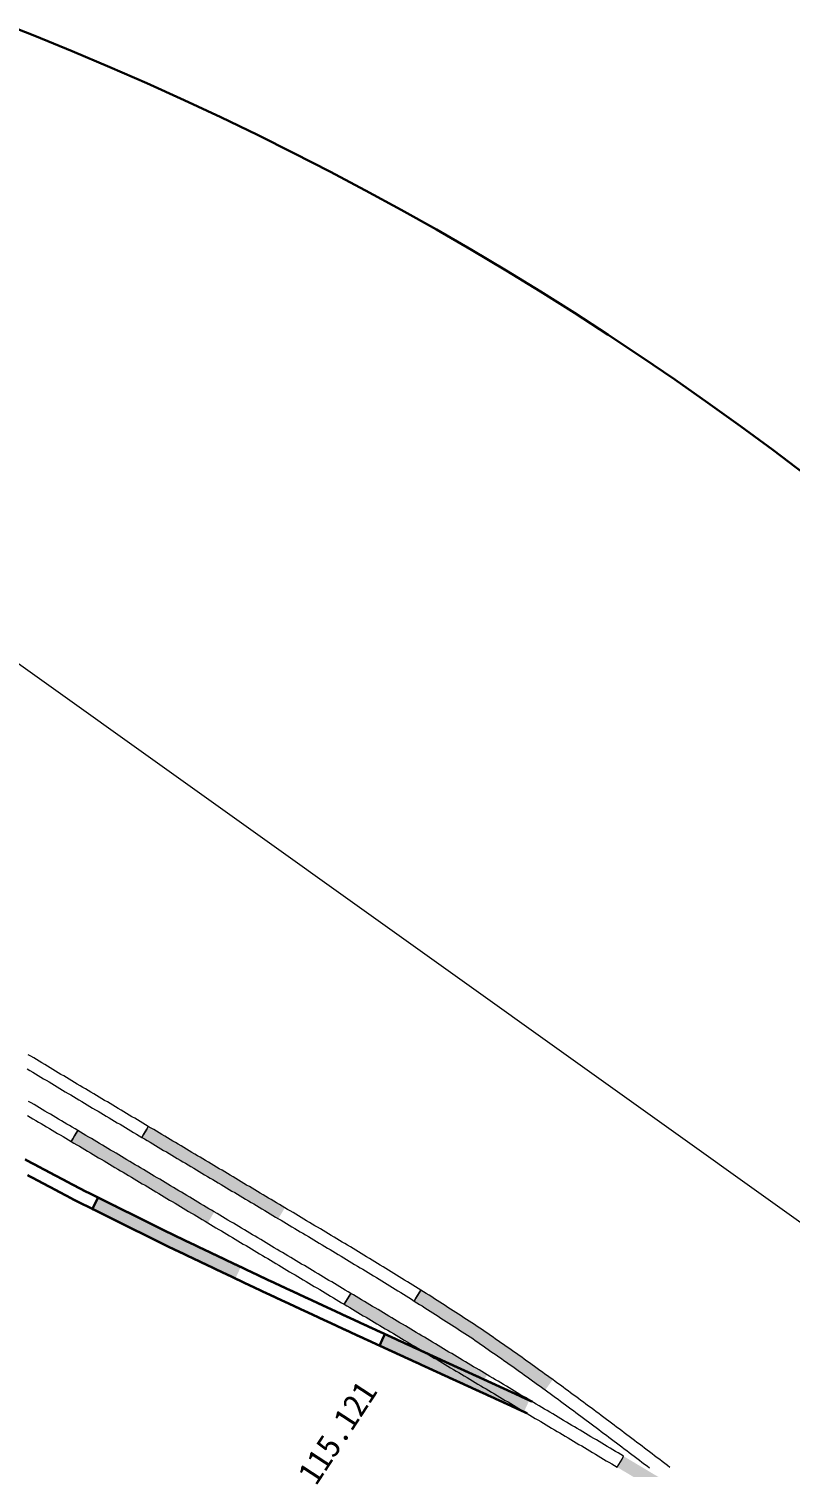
# Model space of a CAD drawing. Header units: inches. Extents: x 36473197 to 36486087, y 3899343 to 3911260.
# Drawn here: x 36483621.5 to 36483717.3, y 3904502.2 to 3904683.3 of the extents above; entities that cross this region are included whole.
import ezdxf

# ---------------------------------------------------------------- set-up
doc = ezdxf.new("R2010")
doc.units = ezdxf.units.IN
doc.header["$MEASUREMENT"] = 0
doc.layers.get('0').update_dxf_attribs({"lineweight": 0})
doc.layers.get('Defpoints').update_dxf_attribs({"lineweight": 0})
doc.layers.add('保护煤柱', color=7, linetype='Continuous', lineweight=0, true_color=0xff0042)
for name, color, linetype, lineweight in [('四盘区辅运巷', 7, 'Continuous', 0), ('导线点', 7, 'Continuous', 0), ('西平正线', 7, 'Continuous', 0), ('钻孔', 7, 'Continuous', 0)]:
    doc.layers.add(name, color=color, linetype=linetype, lineweight=lineweight)
doc.styles.add('仿宋', font='simfang.ttf')
doc.styles.add('黑体', font='simhei.ttf')
doc.linetypes.add('保护煤柱', pattern='A,0.0195,-0.001,[6,西北矿业高家堡煤矿2022年采掘接续图(2022.8.14).shx,S=1.01575e-06,R=0,X=0,Y=0],0.0195', length=0.04)
doc.linetypes.add('铁路', pattern='A,-0.01,[9,西北矿业高家堡煤矿2022年采掘接续图(2022.8.14).shx,S=1.5748e-06,R=0,X=0,Y=0.0004],-0.01,[10,西北矿业高家堡煤矿2022年采掘接续图(2022.8.14).shx,S=1.5748e-06,R=0,X=0,Y=0.0004]', length=0.02)
doc.dimstyles.get("Standard").update_dxf_attribs({"dimtxt": 30, "dimasz": 20, "dimexe": 0.18, "dimexo": 0.0625, "dimgap": 0.09, "dimtad": 1, "dimdec": 0, "dimzin": 0, "dimdsep": 46, "dimtxsty": '仿宋', "dimcen": 0.09, "dimclrd": 150, "dimclre": 150, "dimadec": 0, "dimazin": 0, "dimtfac": 1, "dimtdec": 0, "dimtofl": 0, "dimtmove": 0, "dimatfit": 3, "dimfxl": 1, "dimtolj": 1, "dimtzin": 0, "dimlwd": 0, "dimarcsym": 0})

# ---------------------------------------------------------------- blocks, each defined once
blk = doc.blocks.new('lr_block_12_1')
for points in [[(947.74, 17.68), (947.37, 17.85), (947.01, 18.02), (946.65, 18.19), (946.29, 18.36), (945.93, 18.54), (945.57, 18.71), (945.21, 18.88), (944.85, 19.05), (944.49, 19.22), (944.12, 19.4), (943.76, 19.57), (943.4, 19.74), (943.04, 19.91), (942.68, 20.08), (942.32, 20.25), (941.96, 20.43), (941.6, 20.6), (941.23, 20.77), (940.87, 20.94), (940.51, 21.11), (940.15, 21.29), (939.79, 21.46), (939.43, 21.63), (939.08, 21.8), (938.72, 21.98), (938.36, 22.15), (938.01, 22.33), (937.65, 22.51), (937.29, 22.69), (936.93, 22.87), (936.57, 23.04), (936.21, 23.22), (935.86, 23.4), (935.5, 23.58), (935.14, 23.75), (934.78, 23.93), (934.42, 24.11), (934.07, 24.29), (933.71, 24.47), (933.35, 24.64), (932.99, 24.82), (932.63, 25), (932.27, 25.18), (931.92, 25.36), (931.56, 25.53), (931.2, 25.71), (930.84, 25.89), (930.48, 26.07), (930.12, 26.25), (929.77, 26.42), (929.59, 26.07), (929.41, 25.71), (929.23, 25.35), (929.05, 24.99), (929.41, 24.81), (929.77, 24.63), (930.13, 24.46), (930.49, 24.28), (930.85, 24.1), (931.2, 23.92), (931.56, 23.75), (931.92, 23.57), (932.28, 23.39), (932.64, 23.21), (933, 23.03), (933.35, 22.86), (933.71, 22.68), (934.07, 22.5), (934.43, 22.32), (934.79, 22.14), (935.14, 21.97), (935.5, 21.79), (935.86, 21.61), (936.22, 21.43), (936.58, 21.25), (936.94, 21.08), (937.29, 20.9), (937.65, 20.72), (938.01, 20.54), (938.37, 20.37), (938.74, 20.18), (939.1, 20.01), (939.46, 19.84), (939.82, 19.67), (940.19, 19.5), (940.55, 19.33), (940.91, 19.15), (941.27, 18.98), (941.63, 18.81), (941.99, 18.64), (942.35, 18.47), (942.71, 18.29), (943.08, 18.12), (943.44, 17.95), (943.8, 17.78), (944.16, 17.61), (944.52, 17.43), (944.88, 17.26), (945.24, 17.09), (945.6, 16.92), (945.97, 16.75), (946.33, 16.58), (946.69, 16.4), (947.05, 16.23), (947.22, 16.59), (947.39, 16.95), (947.56, 17.32)], [(984.04, 0.9), (983.67, 1.07), (983.31, 1.23), (982.95, 1.4), (982.59, 1.57), (982.22, 1.74), (981.86, 1.91), (981.49, 2.07), (981.13, 2.24), (980.77, 2.41), (980.4, 2.57), (980.04, 2.74), (979.68, 2.91), (979.31, 3.07), (978.95, 3.24), (978.58, 3.41), (978.22, 3.57), (977.86, 3.74), (977.49, 3.91), (977.13, 4.07), (976.76, 4.24), (976.4, 4.4), (976.04, 4.57), (975.67, 4.74), (975.31, 4.9), (974.94, 5.07), (974.58, 5.23), (974.22, 5.4), (973.85, 5.57), (973.49, 5.73), (973.13, 5.9), (972.76, 6.07), (972.4, 6.24), (972.04, 6.4), (971.67, 6.57), (971.31, 6.74), (970.95, 6.9), (970.58, 7.07), (970.22, 7.24), (969.86, 7.4), (969.49, 7.57), (969.13, 7.74), (968.77, 7.9), (968.4, 8.07), (968.04, 8.24), (967.67, 8.4), (967.31, 8.57), (966.95, 8.74), (966.58, 8.91), (966.22, 9.07), (965.86, 9.24), (965.69, 8.88), (965.52, 8.51), (965.36, 8.15), (965.19, 7.78), (965.55, 7.62), (965.92, 7.45), (966.28, 7.28), (966.64, 7.12), (967.01, 6.95), (967.37, 6.78), (967.73, 6.62), (968.1, 6.45), (968.46, 6.28), (968.82, 6.12), (969.19, 5.95), (969.55, 5.78), (969.92, 5.62), (970.28, 5.45), (970.64, 5.28), (971.01, 5.11), (971.37, 4.95), (971.73, 4.78), (972.1, 4.61), (972.46, 4.45), (972.82, 4.28), (973.19, 4.11), (973.55, 3.95), (973.91, 3.78), (974.28, 3.61), (974.64, 3.45), (975.01, 3.28), (975.37, 3.12), (975.74, 2.95), (976.1, 2.78), (976.46, 2.62), (976.83, 2.45), (977.19, 2.28), (977.55, 2.12), (977.92, 1.95), (978.28, 1.79), (978.65, 1.62), (979.01, 1.45), (979.37, 1.29), (979.74, 1.12), (980.1, 0.95), (980.46, 0.79), (980.83, 0.62), (981.19, 0.45), (981.55, 0.29), (981.91, 0.12), (982.28, -0.05), (982.64, -0.22), (983, -0.39), (983.37, -0.55), (983.53, -0.19), (983.7, 0.17), (983.87, 0.54)]]:
    blk.add_hatch(color=7).paths.add_polyline_path(points, flags=17)
at = {"color": 7, "const_width": 0.3}
for points in [[(929.77, 26.42), (929.41, 26.6), (929.05, 26.78), (928.69, 26.96), (928.33, 27.13), (927.97, 27.31), (927.63, 27.49), (927.28, 27.67), (926.93, 27.86), (926.57, 28.04), (926.22, 28.23), (925.87, 28.42), (925.51, 28.61), (925.16, 28.79), (924.81, 28.98), (924.45, 29.17), (924.1, 29.35), (923.75, 29.54), (923.39, 29.73), (923.04, 29.92), (922.69, 30.1), (922.33, 30.29), (921.98, 30.48), (921.63, 30.67), (921.27, 30.85), (920.92, 31.04), (920.57, 31.23)], [(920.88, 29.25), (921.23, 29.06), (921.58, 28.88), (921.94, 28.69), (922.29, 28.5), (922.64, 28.32), (923, 28.13), (923.35, 27.94), (923.71, 27.75), (924.06, 27.57), (924.41, 27.38), (924.77, 27.19), (925.12, 27), (925.47, 26.82), (925.83, 26.63), (926.18, 26.44), (926.53, 26.25), (926.89, 26.06), (927.26, 25.88), (927.62, 25.7), (927.98, 25.52), (928.34, 25.35), (928.7, 25.17), (929.05, 24.99), (929.23, 25.35), (929.41, 25.71), (929.59, 26.07), (929.77, 26.42)], [(965.86, 9.24), (965.49, 9.41), (965.13, 9.57), (964.77, 9.74), (964.4, 9.91), (964.04, 10.07), (963.68, 10.24), (963.31, 10.41), (962.95, 10.57), (962.59, 10.74), (962.23, 10.91), (961.86, 11.08), (961.5, 11.25), (961.14, 11.41), (960.77, 11.58), (960.41, 11.75), (960.05, 11.92), (959.69, 12.09), (959.32, 12.26), (958.96, 12.43), (958.6, 12.59), (958.24, 12.76), (957.87, 12.93), (957.51, 13.1), (957.15, 13.27), (956.78, 13.44), (956.42, 13.61), (956.06, 13.77), (955.7, 13.94), (955.33, 14.11), (954.97, 14.28), (954.61, 14.45), (954.25, 14.62), (953.88, 14.78), (953.52, 14.95), (953.16, 15.12), (952.79, 15.29), (952.43, 15.46), (952.07, 15.63), (951.71, 15.8), (951.34, 15.96), (950.99, 16.13), (950.63, 16.3), (950.26, 16.47), (949.9, 16.65), (949.54, 16.82), (949.18, 16.99), (948.82, 17.16), (948.46, 17.33), (948.1, 17.5), (947.74, 17.68), (947.37, 17.85), (947.01, 18.02), (946.65, 18.19), (946.29, 18.36), (945.93, 18.54), (945.57, 18.71), (945.21, 18.88), (944.85, 19.05), (944.49, 19.22), (944.12, 19.4), (943.76, 19.57), (943.4, 19.74), (943.04, 19.91), (942.68, 20.08), (942.32, 20.25), (941.96, 20.43), (941.6, 20.6), (941.23, 20.77), (940.87, 20.94), (940.51, 21.11), (940.15, 21.29), (939.79, 21.46), (939.43, 21.63), (939.08, 21.8), (938.72, 21.98), (938.36, 22.15), (938.01, 22.33), (937.65, 22.51), (937.29, 22.69), (936.93, 22.87), (936.57, 23.04), (936.21, 23.22), (935.86, 23.4), (935.5, 23.58), (935.14, 23.75), (934.78, 23.93), (934.42, 24.11), (934.07, 24.29), (933.71, 24.47), (933.35, 24.64), (932.99, 24.82), (932.63, 25), (932.27, 25.18), (931.92, 25.36), (931.56, 25.53), (931.2, 25.71), (930.84, 25.89), (930.48, 26.07), (930.12, 26.25), (929.77, 26.42), (929.59, 26.07), (929.41, 25.71), (929.23, 25.35), (929.05, 24.99), (929.41, 24.81), (929.77, 24.63), (930.13, 24.46), (930.49, 24.28), (930.85, 24.1), (931.2, 23.92), (931.56, 23.75), (931.92, 23.57), (932.28, 23.39), (932.64, 23.21), (933, 23.03), (933.35, 22.86), (933.71, 22.68), (934.07, 22.5), (934.43, 22.32), (934.79, 22.14), (935.14, 21.97), (935.5, 21.79), (935.86, 21.61), (936.22, 21.43), (936.58, 21.25), (936.94, 21.08), (937.29, 20.9), (937.65, 20.72), (938.01, 20.54), (938.37, 20.37), (938.74, 20.18), (939.1, 20.01), (939.46, 19.84), (939.82, 19.67), (940.19, 19.5), (940.55, 19.33), (940.91, 19.15), (941.27, 18.98), (941.63, 18.81), (941.99, 18.64), (942.35, 18.47), (942.71, 18.29), (943.08, 18.12), (943.44, 17.95), (943.8, 17.78), (944.16, 17.61), (944.52, 17.43), (944.88, 17.26), (945.24, 17.09), (945.6, 16.92), (945.97, 16.75), (946.33, 16.58), (946.69, 16.4), (947.05, 16.23), (947.41, 16.06), (947.77, 15.89), (948.13, 15.72), (948.49, 15.54), (948.85, 15.37), (949.22, 15.2), (949.58, 15.03), (949.94, 14.86), (950.3, 14.69), (950.67, 14.51), (951.03, 14.35), (951.39, 14.18), (951.76, 14.01), (952.12, 13.84), (952.48, 13.67), (952.85, 13.5), (953.21, 13.33), (953.57, 13.17), (953.93, 13), (954.3, 12.83), (954.66, 12.66), (955.02, 12.49), (955.38, 12.32), (955.75, 12.15), (956.11, 11.99), (956.47, 11.82), (956.84, 11.65), (957.2, 11.48), (957.56, 11.31), (957.92, 11.14), (958.29, 10.97), (958.65, 10.81), (959.01, 10.64), (959.38, 10.47), (959.74, 10.3), (960.1, 10.13), (960.46, 9.96), (960.83, 9.79), (961.19, 9.63), (961.55, 9.46), (961.91, 9.29), (962.28, 9.12), (962.64, 8.95), (963.01, 8.79), (963.37, 8.62), (963.74, 8.45), (964.1, 8.29), (964.46, 8.12), (964.83, 7.95), (965.19, 7.78), (965.36, 8.15), (965.52, 8.51), (965.69, 8.88), (965.86, 9.24)], [(984.41, 0.73), (984.4, 0.73), (984.04, 0.9), (983.67, 1.07), (983.31, 1.23), (982.95, 1.4), (982.59, 1.57), (982.22, 1.74), (981.86, 1.91), (981.49, 2.07), (981.13, 2.24), (980.77, 2.41), (980.4, 2.57), (980.04, 2.74), (979.68, 2.91), (979.31, 3.07), (978.95, 3.24), (978.58, 3.41), (978.22, 3.57), (977.86, 3.74), (977.49, 3.91), (977.13, 4.07), (976.76, 4.24), (976.4, 4.4), (976.04, 4.57), (975.67, 4.74), (975.31, 4.9), (974.94, 5.07), (974.58, 5.23), (974.22, 5.4), (973.85, 5.57), (973.49, 5.73), (973.13, 5.9), (972.76, 6.07), (972.4, 6.24), (972.04, 6.4), (971.67, 6.57), (971.31, 6.74), (970.95, 6.9), (970.58, 7.07), (970.22, 7.24), (969.86, 7.4), (969.49, 7.57), (969.13, 7.74), (968.77, 7.9), (968.4, 8.07), (968.04, 8.24), (967.67, 8.4), (967.31, 8.57), (966.95, 8.74), (966.58, 8.91), (966.22, 9.07), (965.86, 9.24), (965.69, 8.88), (965.52, 8.51), (965.36, 8.15), (965.19, 7.78), (965.55, 7.62), (965.92, 7.45), (966.28, 7.28), (966.64, 7.12), (967.01, 6.95), (967.37, 6.78), (967.73, 6.62), (968.1, 6.45), (968.46, 6.28), (968.82, 6.12), (969.19, 5.95), (969.55, 5.78), (969.92, 5.62), (970.28, 5.45), (970.64, 5.28), (971.01, 5.11), (971.37, 4.95), (971.73, 4.78), (972.1, 4.61), (972.46, 4.45), (972.82, 4.28), (973.19, 4.11), (973.55, 3.95), (973.91, 3.78), (974.28, 3.61), (974.64, 3.45), (975.01, 3.28), (975.37, 3.12), (975.74, 2.95), (976.1, 2.78), (976.46, 2.62), (976.83, 2.45), (977.19, 2.28), (977.55, 2.12), (977.92, 1.95), (978.28, 1.79), (978.65, 1.62), (979.01, 1.45), (979.37, 1.29), (979.74, 1.12), (980.1, 0.95), (980.46, 0.79), (980.83, 0.62), (981.19, 0.45), (981.55, 0.29), (981.91, 0.12), (982.28, -0.05), (982.64, -0.22), (983, -0.39), (983.37, -0.55), (983.73, -0.72), (983.74, -0.73)]]:
    blk.add_lwpolyline(points, dxfattribs=at)
blk = doc.blocks.new('*D205')
at = {"layer": 'Defpoints', "color": 0, "transparency": 16777216}
for p in [(36485936.09, 3904772.87), (36482207.75, 3899448.44), (36482358.83, 3899342.66)]:
    blk.add_point(p, dxfattribs=at)
at = {"layer": '四盘区辅运巷', "color": 150, "lineweight": -2, "transparency": 16777216}
for p, q in [((36485936.14, 3904772.84), (36486087.31, 3904666.98)), ((36482207.81, 3899448.41), (36482358.98, 3899342.55))]:
    blk.add_line(p, q, dxfattribs=at)
at = {"layer": '四盘区辅运巷', "color": 150, "lineweight": 0, "transparency": 16777216}
blk.add_line((36486075.69, 3904650.7), (36482370.3, 3899359.04), dxfattribs=at)
at = {"layer": '四盘区辅运巷', "color": 150, "transparency": 16777216}
for points in [[(36486072.96, 3904652.61), (36486078.42, 3904648.79), (36486087.16, 3904667.08)], [(36482367.57, 3899360.95), (36482373.03, 3899357.13), (36482358.83, 3899342.66)]]:
    blk.add_solid(points, dxfattribs=at)
at = {"layer": '四盘区辅运巷', "color": 0, "transparency": 16777216, "insert": (36484210.49, 3902013.62), "char_height": 30, "attachment_point": 5, "rotation": 54.9991, "style": '仿宋'}
blk.add_mtext('\\A1;650', dxfattribs=at)

msp = doc.modelspace()

# ---------------------------------------------------------------- hatches: boundary and pattern name
at = {"layer": '西平正线'}
for points in [[(36483644.83, 3904534.33), (36483644.48, 3904534.54), (36483644.14, 3904534.74), (36483643.8, 3904534.95), (36483643.45, 3904535.16), (36483643.11, 3904535.36), (36483642.77, 3904535.57), (36483642.42, 3904535.77), (36483642.08, 3904535.98), (36483641.74, 3904536.18), (36483641.39, 3904536.39), (36483641.05, 3904536.59), (36483640.71, 3904536.8), (36483640.36, 3904537), (36483640.02, 3904537.21), (36483639.68, 3904537.41), (36483639.33, 3904537.62), (36483638.99, 3904537.82), (36483638.65, 3904538.03), (36483638.3, 3904538.23), (36483637.96, 3904538.44), (36483637.62, 3904538.64), (36483637.27, 3904538.85), (36483636.93, 3904539.05), (36483636.58, 3904539.26), (36483636.24, 3904539.46), (36483635.9, 3904539.67), (36483635.55, 3904539.87), (36483635.21, 3904540.08), (36483634.87, 3904540.28), (36483634.52, 3904540.49), (36483634.18, 3904540.69), (36483633.84, 3904540.9), (36483633.49, 3904541.1), (36483633.15, 3904541.3), (36483632.81, 3904541.51), (36483632.46, 3904541.71), (36483632.12, 3904541.92), (36483631.78, 3904542.12), (36483631.43, 3904542.33), (36483631.09, 3904542.54), (36483630.74, 3904542.74), (36483630.4, 3904542.94), (36483630.05, 3904543.15), (36483629.71, 3904543.35), (36483629.37, 3904543.56), (36483629.02, 3904543.76), (36483628.68, 3904543.96), (36483628.34, 3904544.17), (36483627.99, 3904544.37), (36483627.65, 3904544.58), (36483627.44, 3904544.23), (36483627.24, 3904543.89), (36483627.03, 3904543.55), (36483626.83, 3904543.2), (36483627.17, 3904543), (36483627.52, 3904542.79), (36483627.86, 3904542.59), (36483628.21, 3904542.38), (36483628.55, 3904542.18), (36483628.89, 3904541.98), (36483629.24, 3904541.77), (36483629.58, 3904541.57), (36483629.93, 3904541.36), (36483630.27, 3904541.16), (36483630.61, 3904540.96), (36483630.96, 3904540.75), (36483631.3, 3904540.55), (36483631.64, 3904540.34), (36483631.99, 3904540.14), (36483632.33, 3904539.93), (36483632.67, 3904539.73), (36483633.02, 3904539.52), (36483633.36, 3904539.32), (36483633.7, 3904539.11), (36483634.05, 3904538.91), (36483634.39, 3904538.7), (36483634.73, 3904538.5), (36483635.08, 3904538.29), (36483635.42, 3904538.09), (36483635.77, 3904537.88), (36483636.11, 3904537.68), (36483636.45, 3904537.47), (36483636.8, 3904537.27), (36483637.14, 3904537.06), (36483637.48, 3904536.86), (36483637.83, 3904536.65), (36483638.17, 3904536.45), (36483638.51, 3904536.24), (36483638.86, 3904536.04), (36483639.2, 3904535.83), (36483639.54, 3904535.63), (36483639.89, 3904535.42), (36483640.23, 3904535.22), (36483640.57, 3904535.01), (36483640.92, 3904534.81), (36483641.26, 3904534.6), (36483641.6, 3904534.4), (36483641.95, 3904534.19), (36483642.29, 3904533.99), (36483642.63, 3904533.78), (36483642.98, 3904533.58), (36483643.32, 3904533.37), (36483643.66, 3904533.17), (36483644.01, 3904532.96), (36483644.21, 3904533.3), (36483644.42, 3904533.65), (36483644.62, 3904533.99)], [(36483653.7, 3904534.86), (36483653.36, 3904535.06), (36483653.02, 3904535.27), (36483652.67, 3904535.47), (36483652.33, 3904535.67), (36483651.99, 3904535.88), (36483651.64, 3904536.08), (36483651.3, 3904536.29), (36483650.96, 3904536.49), (36483650.61, 3904536.7), (36483650.27, 3904536.9), (36483649.93, 3904537.11), (36483649.58, 3904537.31), (36483649.24, 3904537.52), (36483648.89, 3904537.72), (36483648.55, 3904537.93), (36483648.21, 3904538.13), (36483647.86, 3904538.34), (36483647.52, 3904538.54), (36483647.18, 3904538.75), (36483646.83, 3904538.95), (36483646.49, 3904539.16), (36483646.15, 3904539.36), (36483645.8, 3904539.57), (36483645.46, 3904539.77), (36483645.12, 3904539.98), (36483644.77, 3904540.18), (36483644.43, 3904540.39), (36483644.08, 3904540.59), (36483643.74, 3904540.8), (36483643.4, 3904541), (36483643.05, 3904541.21), (36483642.71, 3904541.41), (36483642.37, 3904541.62), (36483642.02, 3904541.82), (36483641.68, 3904542.02), (36483641.34, 3904542.23), (36483640.99, 3904542.43), (36483640.65, 3904542.64), (36483640.3, 3904542.84), (36483639.96, 3904543.05), (36483639.62, 3904543.25), (36483639.27, 3904543.46), (36483638.93, 3904543.66), (36483638.59, 3904543.87), (36483638.24, 3904544.07), (36483637.9, 3904544.28), (36483637.55, 3904544.48), (36483637.21, 3904544.69), (36483636.87, 3904544.89), (36483636.52, 3904545.09), (36483636.32, 3904544.75), (36483636.11, 3904544.41), (36483635.91, 3904544.06), (36483635.71, 3904543.72), (36483636.05, 3904543.52), (36483636.39, 3904543.31), (36483636.74, 3904543.11), (36483637.08, 3904542.9), (36483637.42, 3904542.7), (36483637.77, 3904542.49), (36483638.11, 3904542.29), (36483638.45, 3904542.08), (36483638.8, 3904541.88), (36483639.14, 3904541.67), (36483639.49, 3904541.47), (36483639.83, 3904541.26), (36483640.17, 3904541.06), (36483640.52, 3904540.85), (36483640.86, 3904540.65), (36483641.2, 3904540.45), (36483641.55, 3904540.24), (36483641.89, 3904540.04), (36483642.24, 3904539.83), (36483642.58, 3904539.63), (36483642.92, 3904539.42), (36483643.27, 3904539.22), (36483643.61, 3904539.01), (36483643.95, 3904538.81), (36483644.3, 3904538.6), (36483644.64, 3904538.4), (36483644.98, 3904538.19), (36483645.33, 3904537.99), (36483645.67, 3904537.78), (36483646.01, 3904537.58), (36483646.36, 3904537.37), (36483646.7, 3904537.17), (36483647.04, 3904536.96), (36483647.39, 3904536.76), (36483647.73, 3904536.55), (36483648.08, 3904536.35), (36483648.42, 3904536.14), (36483648.76, 3904535.94), (36483649.11, 3904535.73), (36483649.45, 3904535.53), (36483649.79, 3904535.33), (36483650.14, 3904535.12), (36483650.48, 3904534.92), (36483650.82, 3904534.71), (36483651.17, 3904534.51), (36483651.51, 3904534.3), (36483651.85, 3904534.1), (36483652.2, 3904533.89), (36483652.54, 3904533.69), (36483652.89, 3904533.48), (36483653.09, 3904533.83), (36483653.3, 3904534.17), (36483653.5, 3904534.51)], [(36483679.17, 3904513.83), (36483678.83, 3904514.03), (36483678.49, 3904514.24), (36483678.14, 3904514.44), (36483677.8, 3904514.65), (36483677.46, 3904514.85), (36483677.11, 3904515.06), (36483676.77, 3904515.26), (36483676.42, 3904515.47), (36483676.08, 3904515.68), (36483675.74, 3904515.88), (36483675.39, 3904516.09), (36483675.05, 3904516.29), (36483674.71, 3904516.5), (36483674.36, 3904516.7), (36483674.02, 3904516.91), (36483673.68, 3904517.11), (36483673.33, 3904517.32), (36483672.99, 3904517.52), (36483672.65, 3904517.73), (36483672.3, 3904517.93), (36483671.96, 3904518.14), (36483671.62, 3904518.34), (36483671.27, 3904518.55), (36483670.93, 3904518.75), (36483670.59, 3904518.96), (36483670.24, 3904519.16), (36483669.9, 3904519.37), (36483669.56, 3904519.57), (36483669.21, 3904519.78), (36483668.87, 3904519.98), (36483668.53, 3904520.19), (36483668.18, 3904520.39), (36483667.84, 3904520.6), (36483667.49, 3904520.8), (36483667.15, 3904521.01), (36483666.81, 3904521.21), (36483666.46, 3904521.42), (36483666.12, 3904521.62), (36483665.78, 3904521.83), (36483665.43, 3904522.03), (36483665.09, 3904522.24), (36483664.75, 3904522.44), (36483664.4, 3904522.65), (36483664.06, 3904522.85), (36483663.72, 3904523.06), (36483663.37, 3904523.26), (36483663.03, 3904523.47), (36483662.69, 3904523.67), (36483662.34, 3904523.88), (36483662, 3904524.08), (36483661.79, 3904523.74), (36483661.59, 3904523.39), (36483661.38, 3904523.05), (36483661.18, 3904522.71), (36483661.52, 3904522.5), (36483661.87, 3904522.3), (36483662.21, 3904522.09), (36483662.55, 3904521.89), (36483662.9, 3904521.68), (36483663.24, 3904521.48), (36483663.58, 3904521.27), (36483663.93, 3904521.07), (36483664.27, 3904520.86), (36483664.61, 3904520.66), (36483664.96, 3904520.45), (36483665.3, 3904520.25), (36483665.64, 3904520.04), (36483665.99, 3904519.84), (36483666.33, 3904519.63), (36483666.68, 3904519.43), (36483667.02, 3904519.22), (36483667.36, 3904519.02), (36483667.71, 3904518.81), (36483668.05, 3904518.61), (36483668.39, 3904518.4), (36483668.74, 3904518.2), (36483669.08, 3904517.99), (36483669.42, 3904517.79), (36483669.77, 3904517.58), (36483670.11, 3904517.38), (36483670.45, 3904517.17), (36483670.8, 3904516.97), (36483671.14, 3904516.76), (36483671.48, 3904516.56), (36483671.83, 3904516.35), (36483672.17, 3904516.15), (36483672.51, 3904515.94), (36483672.86, 3904515.74), (36483673.2, 3904515.53), (36483673.54, 3904515.33), (36483673.89, 3904515.12), (36483674.23, 3904514.92), (36483674.57, 3904514.71), (36483674.92, 3904514.51), (36483675.26, 3904514.3), (36483675.6, 3904514.1), (36483675.95, 3904513.89), (36483676.29, 3904513.69), (36483676.63, 3904513.48), (36483676.98, 3904513.28), (36483677.32, 3904513.07), (36483677.67, 3904512.87), (36483678.01, 3904512.66), (36483678.35, 3904512.46), (36483678.56, 3904512.8), (36483678.76, 3904513.14), (36483678.97, 3904513.49)], [(36483687.41, 3904513.22), (36483687.09, 3904513.46), (36483686.76, 3904513.69), (36483686.44, 3904513.92), (36483686.11, 3904514.16), (36483685.79, 3904514.39), (36483685.46, 3904514.63), (36483685.14, 3904514.86), (36483684.81, 3904515.09), (36483684.49, 3904515.33), (36483684.17, 3904515.56), (36483683.84, 3904515.8), (36483683.52, 3904516.03), (36483683.19, 3904516.26), (36483682.85, 3904516.5), (36483682.52, 3904516.73), (36483682.2, 3904516.96), (36483681.87, 3904517.19), (36483681.54, 3904517.41), (36483681.21, 3904517.64), (36483680.88, 3904517.87), (36483680.55, 3904518.1), (36483680.22, 3904518.33), (36483679.9, 3904518.55), (36483679.57, 3904518.78), (36483679.24, 3904519.01), (36483678.91, 3904519.24), (36483678.58, 3904519.47), (36483678.25, 3904519.7), (36483677.9, 3904519.93), (36483677.56, 3904520.15), (36483677.23, 3904520.37), (36483676.89, 3904520.58), (36483676.56, 3904520.8), (36483676.22, 3904521.02), (36483675.88, 3904521.24), (36483675.55, 3904521.45), (36483675.21, 3904521.67), (36483674.88, 3904521.89), (36483674.54, 3904522.11), (36483674.2, 3904522.32), (36483673.87, 3904522.54), (36483673.53, 3904522.76), (36483673.2, 3904522.97), (36483672.86, 3904523.19), (36483672.53, 3904523.41), (36483672.19, 3904523.63), (36483671.85, 3904523.84), (36483671.5, 3904524.06), (36483671.16, 3904524.27), (36483670.82, 3904524.48), (36483670.61, 3904524.14), (36483670.4, 3904523.8), (36483670.19, 3904523.46), (36483669.98, 3904523.12), (36483670.32, 3904522.91), (36483670.66, 3904522.7), (36483670.98, 3904522.5), (36483671.32, 3904522.28), (36483671.66, 3904522.07), (36483671.99, 3904521.85), (36483672.33, 3904521.63), (36483672.66, 3904521.41), (36483673, 3904521.2), (36483673.34, 3904520.98), (36483673.67, 3904520.76), (36483674.01, 3904520.54), (36483674.34, 3904520.33), (36483674.68, 3904520.11), (36483675.01, 3904519.89), (36483675.35, 3904519.68), (36483675.69, 3904519.46), (36483676.02, 3904519.24), (36483676.36, 3904519.02), (36483676.69, 3904518.81), (36483677.03, 3904518.59), (36483677.34, 3904518.38), (36483677.67, 3904518.15), (36483678, 3904517.92), (36483678.33, 3904517.7), (36483678.65, 3904517.47), (36483678.98, 3904517.24), (36483679.31, 3904517.01), (36483679.64, 3904516.78), (36483679.97, 3904516.56), (36483680.3, 3904516.33), (36483680.63, 3904516.1), (36483680.96, 3904515.87), (36483681.28, 3904515.64), (36483681.61, 3904515.42), (36483681.94, 3904515.19), (36483682.26, 3904514.97), (36483682.58, 3904514.73), (36483682.9, 3904514.5), (36483683.23, 3904514.26), (36483683.55, 3904514.03), (36483683.88, 3904513.8), (36483684.2, 3904513.56), (36483684.53, 3904513.33), (36483684.85, 3904513.09), (36483685.18, 3904512.86), (36483685.5, 3904512.63), (36483685.82, 3904512.39), (36483686.15, 3904512.16), (36483686.47, 3904511.92), (36483686.71, 3904512.25), (36483686.94, 3904512.57), (36483687.18, 3904512.9)], [(36483713.52, 3904493.33), (36483713.17, 3904493.53), (36483712.83, 3904493.74), (36483712.49, 3904493.94), (36483712.14, 3904494.15), (36483711.8, 3904494.35), (36483711.46, 3904494.56), (36483711.11, 3904494.76), (36483710.77, 3904494.97), (36483710.43, 3904495.17), (36483710.08, 3904495.38), (36483709.74, 3904495.58), (36483709.4, 3904495.79), (36483709.05, 3904495.99), (36483708.71, 3904496.2), (36483708.37, 3904496.4), (36483708.02, 3904496.61), (36483707.68, 3904496.81), (36483707.34, 3904497.02), (36483706.99, 3904497.22), (36483706.65, 3904497.43), (36483706.3, 3904497.63), (36483705.96, 3904497.84), (36483705.62, 3904498.04), (36483705.27, 3904498.25), (36483704.93, 3904498.45), (36483704.59, 3904498.66), (36483704.24, 3904498.86), (36483703.9, 3904499.07), (36483703.56, 3904499.27), (36483703.21, 3904499.48), (36483702.87, 3904499.68), (36483702.53, 3904499.89), (36483702.18, 3904500.09), (36483701.84, 3904500.3), (36483701.5, 3904500.5), (36483701.15, 3904500.71), (36483700.81, 3904500.91), (36483700.47, 3904501.12), (36483700.12, 3904501.32), (36483699.78, 3904501.53), (36483699.44, 3904501.73), (36483699.09, 3904501.94), (36483698.75, 3904502.14), (36483698.41, 3904502.35), (36483698.06, 3904502.55), (36483697.72, 3904502.76), (36483697.38, 3904502.96), (36483697.03, 3904503.17), (36483696.69, 3904503.37), (36483696.34, 3904503.58), (36483696.14, 3904503.23), (36483695.93, 3904502.89), (36483695.73, 3904502.55), (36483695.52, 3904502.2), (36483695.87, 3904502), (36483696.21, 3904501.79), (36483696.55, 3904501.59), (36483696.9, 3904501.38), (36483697.24, 3904501.18), (36483697.59, 3904500.97), (36483697.93, 3904500.77), (36483698.27, 3904500.56), (36483698.62, 3904500.36), (36483698.96, 3904500.15), (36483699.3, 3904499.95), (36483699.65, 3904499.74), (36483699.99, 3904499.54), (36483700.33, 3904499.33), (36483700.68, 3904499.13), (36483701.02, 3904498.92), (36483701.36, 3904498.72), (36483701.71, 3904498.51), (36483702.05, 3904498.31), (36483702.39, 3904498.1), (36483702.74, 3904497.9), (36483703.08, 3904497.69), (36483703.42, 3904497.49), (36483703.77, 3904497.28), (36483704.11, 3904497.08), (36483704.45, 3904496.87), (36483704.8, 3904496.67), (36483705.14, 3904496.46), (36483705.48, 3904496.26), (36483705.83, 3904496.05), (36483706.17, 3904495.85), (36483706.52, 3904495.64), (36483706.86, 3904495.44), (36483707.2, 3904495.23), (36483707.55, 3904495.03), (36483707.89, 3904494.82), (36483708.23, 3904494.62), (36483708.58, 3904494.41), (36483708.92, 3904494.21), (36483709.26, 3904494), (36483709.61, 3904493.8), (36483709.95, 3904493.59), (36483710.29, 3904493.39), (36483710.64, 3904493.18), (36483710.98, 3904492.98), (36483711.32, 3904492.77), (36483711.67, 3904492.57), (36483712.01, 3904492.36), (36483712.35, 3904492.16), (36483712.7, 3904491.95), (36483712.9, 3904492.3), (36483713.11, 3904492.64), (36483713.31, 3904492.98)]]:
    msp.add_hatch(color=7, dxfattribs=at).paths.add_polyline_path(points, flags=17)

# ---------------------------------------------------------------- linework, layer by layer
at = {"layer": '保护煤柱', "color": 1, "linetype": '保护煤柱', "lineweight": 30, "ltscale": 3750, "true_color": 0xff0000}
msp.add_arc((36483469.79, 3904301.87, -0.2), 409.89, 20.0688, 110.5483, dxfattribs=at)
at = {"layer": '西平正线', "color": 7, "linetype": 'Continuous', "lineweight": 0, "flags": 128}
for points in [[(36483636.52, 3904545.09), (36483636.18, 3904545.3), (36483635.84, 3904545.5), (36483635.49, 3904545.71), (36483635.15, 3904545.91), (36483634.81, 3904546.12), (36483634.46, 3904546.32), (36483634.12, 3904546.53), (36483633.78, 3904546.73), (36483633.43, 3904546.94), (36483633.09, 3904547.14), (36483632.74, 3904547.35), (36483632.4, 3904547.55), (36483632.06, 3904547.76), (36483631.71, 3904547.96), (36483631.37, 3904548.17), (36483631.03, 3904548.37), (36483630.68, 3904548.58), (36483630.34, 3904548.78), (36483630, 3904548.99), (36483629.65, 3904549.19), (36483629.31, 3904549.4), (36483628.97, 3904549.6), (36483628.62, 3904549.81), (36483628.28, 3904550.01), (36483627.93, 3904550.21), (36483627.59, 3904550.42), (36483627.25, 3904550.62), (36483626.91, 3904550.83), (36483626.56, 3904551.04), (36483626.22, 3904551.24), (36483625.88, 3904551.45), (36483625.53, 3904551.65), (36483625.19, 3904551.86), (36483624.85, 3904552.06), (36483624.51, 3904552.27), (36483624.16, 3904552.48), (36483623.82, 3904552.68), (36483623.48, 3904552.89), (36483623.13, 3904553.09), (36483622.79, 3904553.3), (36483622.45, 3904553.5), (36483622.1, 3904553.71), (36483621.76, 3904553.92), (36483621.42, 3904554.12)], [(36483621.28, 3904552.34), (36483621.62, 3904552.13), (36483621.97, 3904551.93), (36483622.31, 3904551.72), (36483622.65, 3904551.51), (36483623, 3904551.31), (36483623.34, 3904551.1), (36483623.68, 3904550.9), (36483624.03, 3904550.69), (36483624.37, 3904550.49), (36483624.71, 3904550.28), (36483625.05, 3904550.07), (36483625.4, 3904549.87), (36483625.74, 3904549.66), (36483626.08, 3904549.46), (36483626.43, 3904549.25), (36483626.77, 3904549.05), (36483627.12, 3904548.84), (36483627.46, 3904548.64), (36483627.8, 3904548.43), (36483628.15, 3904548.23), (36483628.49, 3904548.02), (36483628.83, 3904547.82), (36483629.18, 3904547.61), (36483629.52, 3904547.41), (36483629.86, 3904547.2), (36483630.21, 3904547), (36483630.55, 3904546.79), (36483630.89, 3904546.59), (36483631.24, 3904546.38), (36483631.58, 3904546.18), (36483631.93, 3904545.97), (36483632.27, 3904545.77), (36483632.61, 3904545.56), (36483632.96, 3904545.36), (36483633.3, 3904545.15), (36483633.64, 3904544.95), (36483633.99, 3904544.74), (36483634.33, 3904544.54), (36483634.67, 3904544.33), (36483635.02, 3904544.13), (36483635.36, 3904543.92), (36483635.71, 3904543.72), (36483635.91, 3904544.06), (36483636.11, 3904544.41), (36483636.32, 3904544.75), (36483636.52, 3904545.09)], [(36483627.65, 3904544.58), (36483627.3, 3904544.78), (36483626.96, 3904544.99), (36483626.62, 3904545.19), (36483626.27, 3904545.39), (36483625.93, 3904545.6), (36483625.58, 3904545.8), (36483625.24, 3904546.01), (36483624.9, 3904546.21), (36483624.55, 3904546.41), (36483624.21, 3904546.62), (36483623.86, 3904546.82), (36483623.52, 3904547.03), (36483623.18, 3904547.23), (36483622.83, 3904547.44), (36483622.49, 3904547.64), (36483622.14, 3904547.84), (36483621.8, 3904548.05), (36483621.46, 3904548.25)], [(36483621.33, 3904546.47), (36483621.67, 3904546.26), (36483622.01, 3904546.06), (36483622.36, 3904545.86), (36483622.7, 3904545.65), (36483623.05, 3904545.45), (36483623.39, 3904545.24), (36483623.73, 3904545.04), (36483624.08, 3904544.83), (36483624.42, 3904544.63), (36483624.77, 3904544.43), (36483625.11, 3904544.22), (36483625.45, 3904544.02), (36483625.8, 3904543.81), (36483626.14, 3904543.61), (36483626.49, 3904543.41), (36483626.83, 3904543.2), (36483627.03, 3904543.55), (36483627.24, 3904543.89), (36483627.44, 3904544.23), (36483627.65, 3904544.58)], [(36483662, 3904524.08), (36483661.66, 3904524.29), (36483661.31, 3904524.49), (36483660.97, 3904524.7), (36483660.63, 3904524.9), (36483660.28, 3904525.11), (36483659.94, 3904525.31), (36483659.6, 3904525.52), (36483659.25, 3904525.72), (36483658.91, 3904525.93), (36483658.56, 3904526.13), (36483658.22, 3904526.34), (36483657.88, 3904526.54), (36483657.53, 3904526.75), (36483657.19, 3904526.95), (36483656.85, 3904527.16), (36483656.5, 3904527.36), (36483656.16, 3904527.57), (36483655.82, 3904527.77), (36483655.47, 3904527.98), (36483655.13, 3904528.18), (36483654.79, 3904528.39), (36483654.44, 3904528.59), (36483654.1, 3904528.8), (36483653.76, 3904529), (36483653.41, 3904529.21), (36483653.07, 3904529.41), (36483652.73, 3904529.62), (36483652.38, 3904529.82), (36483652.04, 3904530.03), (36483651.7, 3904530.23), (36483651.35, 3904530.44), (36483651.01, 3904530.64), (36483650.67, 3904530.85), (36483650.32, 3904531.05), (36483649.98, 3904531.26), (36483649.64, 3904531.46), (36483649.29, 3904531.67), (36483648.95, 3904531.87), (36483648.61, 3904532.08), (36483648.26, 3904532.28), (36483647.92, 3904532.49), (36483647.58, 3904532.69), (36483647.23, 3904532.9), (36483646.89, 3904533.1), (36483646.55, 3904533.31), (36483646.2, 3904533.51), (36483645.86, 3904533.72), (36483645.51, 3904533.92), (36483645.17, 3904534.13), (36483644.83, 3904534.33), (36483644.48, 3904534.54), (36483644.14, 3904534.74), (36483643.8, 3904534.95), (36483643.45, 3904535.16), (36483643.11, 3904535.36), (36483642.77, 3904535.57), (36483642.42, 3904535.77), (36483642.08, 3904535.98), (36483641.74, 3904536.18), (36483641.39, 3904536.39), (36483641.05, 3904536.59), (36483640.71, 3904536.8), (36483640.36, 3904537), (36483640.02, 3904537.21), (36483639.68, 3904537.41), (36483639.33, 3904537.62), (36483638.99, 3904537.82), (36483638.65, 3904538.03), (36483638.3, 3904538.23), (36483637.96, 3904538.44), (36483637.62, 3904538.64), (36483637.27, 3904538.85), (36483636.93, 3904539.05), (36483636.58, 3904539.26), (36483636.24, 3904539.46), (36483635.9, 3904539.67), (36483635.55, 3904539.87), (36483635.21, 3904540.08), (36483634.87, 3904540.28), (36483634.52, 3904540.49), (36483634.18, 3904540.69), (36483633.84, 3904540.9), (36483633.49, 3904541.1), (36483633.15, 3904541.3), (36483632.81, 3904541.51), (36483632.46, 3904541.71), (36483632.12, 3904541.92), (36483631.78, 3904542.12), (36483631.43, 3904542.33), (36483631.09, 3904542.54), (36483630.74, 3904542.74), (36483630.4, 3904542.94), (36483630.05, 3904543.15), (36483629.71, 3904543.35), (36483629.37, 3904543.56), (36483629.02, 3904543.76), (36483628.68, 3904543.96), (36483628.34, 3904544.17), (36483627.99, 3904544.37), (36483627.65, 3904544.58), (36483627.44, 3904544.23), (36483627.24, 3904543.89), (36483627.03, 3904543.55), (36483626.83, 3904543.2), (36483627.17, 3904543), (36483627.52, 3904542.79), (36483627.86, 3904542.59), (36483628.21, 3904542.38), (36483628.55, 3904542.18), (36483628.89, 3904541.98), (36483629.24, 3904541.77), (36483629.58, 3904541.57), (36483629.93, 3904541.36), (36483630.27, 3904541.16), (36483630.61, 3904540.96), (36483630.96, 3904540.75), (36483631.3, 3904540.55), (36483631.64, 3904540.34), (36483631.99, 3904540.14), (36483632.33, 3904539.93), (36483632.67, 3904539.73), (36483633.02, 3904539.52), (36483633.36, 3904539.32), (36483633.7, 3904539.11), (36483634.05, 3904538.91), (36483634.39, 3904538.7), (36483634.73, 3904538.5), (36483635.08, 3904538.29), (36483635.42, 3904538.09), (36483635.77, 3904537.88), (36483636.11, 3904537.68), (36483636.45, 3904537.47), (36483636.8, 3904537.27), (36483637.14, 3904537.06), (36483637.48, 3904536.86), (36483637.83, 3904536.65), (36483638.17, 3904536.45), (36483638.51, 3904536.24), (36483638.86, 3904536.04), (36483639.2, 3904535.83), (36483639.54, 3904535.63), (36483639.89, 3904535.42), (36483640.23, 3904535.22), (36483640.57, 3904535.01), (36483640.92, 3904534.81), (36483641.26, 3904534.6), (36483641.6, 3904534.4), (36483641.95, 3904534.19), (36483642.29, 3904533.99), (36483642.63, 3904533.78), (36483642.98, 3904533.58), (36483643.32, 3904533.37), (36483643.66, 3904533.17), (36483644.01, 3904532.96), (36483644.35, 3904532.76), (36483644.69, 3904532.55), (36483645.04, 3904532.35), (36483645.38, 3904532.14), (36483645.72, 3904531.94), (36483646.07, 3904531.73), (36483646.41, 3904531.53), (36483646.75, 3904531.32), (36483647.1, 3904531.12), (36483647.44, 3904530.91), (36483647.79, 3904530.7), (36483648.13, 3904530.5), (36483648.47, 3904530.29), (36483648.82, 3904530.09), (36483649.16, 3904529.88), (36483649.5, 3904529.68), (36483649.85, 3904529.47), (36483650.19, 3904529.27), (36483650.53, 3904529.06), (36483650.88, 3904528.86), (36483651.22, 3904528.65), (36483651.56, 3904528.45), (36483651.91, 3904528.24), (36483652.25, 3904528.04), (36483652.59, 3904527.83), (36483652.94, 3904527.63), (36483653.28, 3904527.42), (36483653.62, 3904527.22), (36483653.97, 3904527.01), (36483654.31, 3904526.81), (36483654.65, 3904526.6), (36483655, 3904526.4), (36483655.34, 3904526.19), (36483655.68, 3904525.99), (36483656.03, 3904525.78), (36483656.37, 3904525.58), (36483656.71, 3904525.37), (36483657.06, 3904525.17), (36483657.4, 3904524.96), (36483657.74, 3904524.76), (36483658.09, 3904524.55), (36483658.43, 3904524.35), (36483658.78, 3904524.14), (36483659.12, 3904523.94), (36483659.46, 3904523.73), (36483659.81, 3904523.53), (36483660.15, 3904523.32), (36483660.49, 3904523.12), (36483660.84, 3904522.91), (36483661.18, 3904522.71), (36483661.38, 3904523.05), (36483661.59, 3904523.39), (36483661.79, 3904523.74), (36483662, 3904524.08)], [(36483670.82, 3904524.48), (36483670.48, 3904524.7), (36483670.14, 3904524.91), (36483669.8, 3904525.12), (36483669.46, 3904525.33), (36483669.12, 3904525.54), (36483668.78, 3904525.75), (36483668.44, 3904525.96), (36483668.1, 3904526.17), (36483667.76, 3904526.38), (36483667.42, 3904526.59), (36483667.08, 3904526.8), (36483666.74, 3904527.01), (36483666.4, 3904527.22), (36483666.06, 3904527.43), (36483665.72, 3904527.64), (36483665.37, 3904527.86), (36483665.03, 3904528.06), (36483664.69, 3904528.27), (36483664.34, 3904528.48), (36483664, 3904528.68), (36483663.66, 3904528.89), (36483663.32, 3904529.1), (36483662.97, 3904529.3), (36483662.63, 3904529.51), (36483662.29, 3904529.72), (36483661.95, 3904529.92), (36483661.6, 3904530.13), (36483661.26, 3904530.34), (36483660.92, 3904530.54), (36483660.58, 3904530.75), (36483660.23, 3904530.96), (36483659.89, 3904531.16), (36483659.55, 3904531.37), (36483659.21, 3904531.58), (36483658.86, 3904531.79), (36483658.52, 3904531.99), (36483658.17, 3904532.19), (36483657.83, 3904532.4), (36483657.48, 3904532.6), (36483657.14, 3904532.81), (36483656.8, 3904533.01), (36483656.45, 3904533.22), (36483656.11, 3904533.42), (36483655.77, 3904533.63), (36483655.42, 3904533.83), (36483655.08, 3904534.04), (36483654.74, 3904534.24), (36483654.39, 3904534.45), (36483654.05, 3904534.65), (36483653.7, 3904534.86), (36483653.36, 3904535.06), (36483653.02, 3904535.27), (36483652.67, 3904535.47), (36483652.33, 3904535.67), (36483651.99, 3904535.88), (36483651.64, 3904536.08), (36483651.3, 3904536.29), (36483650.96, 3904536.49), (36483650.61, 3904536.7), (36483650.27, 3904536.9), (36483649.93, 3904537.11), (36483649.58, 3904537.31), (36483649.24, 3904537.52), (36483648.89, 3904537.72), (36483648.55, 3904537.93), (36483648.21, 3904538.13), (36483647.86, 3904538.34), (36483647.52, 3904538.54), (36483647.18, 3904538.75), (36483646.83, 3904538.95), (36483646.49, 3904539.16), (36483646.15, 3904539.36), (36483645.8, 3904539.57), (36483645.46, 3904539.77), (36483645.12, 3904539.98), (36483644.77, 3904540.18), (36483644.43, 3904540.39), (36483644.08, 3904540.59), (36483643.74, 3904540.8), (36483643.4, 3904541), (36483643.05, 3904541.21), (36483642.71, 3904541.41), (36483642.37, 3904541.62), (36483642.02, 3904541.82), (36483641.68, 3904542.02), (36483641.34, 3904542.23), (36483640.99, 3904542.43), (36483640.65, 3904542.64), (36483640.3, 3904542.84), (36483639.96, 3904543.05), (36483639.62, 3904543.25), (36483639.27, 3904543.46), (36483638.93, 3904543.66), (36483638.59, 3904543.87), (36483638.24, 3904544.07), (36483637.9, 3904544.28), (36483637.55, 3904544.48), (36483637.21, 3904544.69), (36483636.87, 3904544.89), (36483636.52, 3904545.09), (36483636.32, 3904544.75), (36483636.11, 3904544.41), (36483635.91, 3904544.06), (36483635.71, 3904543.72), (36483636.05, 3904543.52), (36483636.39, 3904543.31), (36483636.74, 3904543.11), (36483637.08, 3904542.9), (36483637.42, 3904542.7), (36483637.77, 3904542.49), (36483638.11, 3904542.29), (36483638.45, 3904542.08), (36483638.8, 3904541.88), (36483639.14, 3904541.67), (36483639.49, 3904541.47), (36483639.83, 3904541.26), (36483640.17, 3904541.06), (36483640.52, 3904540.85), (36483640.86, 3904540.65), (36483641.2, 3904540.45), (36483641.55, 3904540.24), (36483641.89, 3904540.04), (36483642.24, 3904539.83), (36483642.58, 3904539.63), (36483642.92, 3904539.42), (36483643.27, 3904539.22), (36483643.61, 3904539.01), (36483643.95, 3904538.81), (36483644.3, 3904538.6), (36483644.64, 3904538.4), (36483644.98, 3904538.19), (36483645.33, 3904537.99), (36483645.67, 3904537.78), (36483646.01, 3904537.58), (36483646.36, 3904537.37), (36483646.7, 3904537.17), (36483647.04, 3904536.96), (36483647.39, 3904536.76), (36483647.73, 3904536.55), (36483648.08, 3904536.35), (36483648.42, 3904536.14), (36483648.76, 3904535.94), (36483649.11, 3904535.73), (36483649.45, 3904535.53), (36483649.79, 3904535.33), (36483650.14, 3904535.12), (36483650.48, 3904534.92), (36483650.82, 3904534.71), (36483651.17, 3904534.51), (36483651.51, 3904534.3), (36483651.85, 3904534.1), (36483652.2, 3904533.89), (36483652.54, 3904533.69), (36483652.89, 3904533.48), (36483653.23, 3904533.28), (36483653.57, 3904533.07), (36483653.92, 3904532.87), (36483654.26, 3904532.66), (36483654.6, 3904532.46), (36483654.95, 3904532.25), (36483655.29, 3904532.05), (36483655.63, 3904531.84), (36483655.98, 3904531.64), (36483656.32, 3904531.43), (36483656.67, 3904531.23), (36483657.01, 3904531.02), (36483657.35, 3904530.82), (36483657.7, 3904530.62), (36483658.04, 3904530.41), (36483658.38, 3904530.21), (36483658.72, 3904530), (36483659.06, 3904529.79), (36483659.41, 3904529.59), (36483659.75, 3904529.38), (36483660.09, 3904529.17), (36483660.43, 3904528.97), (36483660.78, 3904528.76), (36483661.12, 3904528.55), (36483661.46, 3904528.35), (36483661.8, 3904528.14), (36483662.15, 3904527.93), (36483662.49, 3904527.73), (36483662.83, 3904527.52), (36483663.17, 3904527.31), (36483663.52, 3904527.11), (36483663.86, 3904526.9), (36483664.2, 3904526.69), (36483664.54, 3904526.49), (36483664.88, 3904526.28), (36483665.22, 3904526.07), (36483665.56, 3904525.86), (36483665.9, 3904525.65), (36483666.24, 3904525.44), (36483666.58, 3904525.23), (36483666.92, 3904525.02), (36483667.26, 3904524.81), (36483667.6, 3904524.6), (36483667.94, 3904524.39), (36483668.28, 3904524.18), (36483668.62, 3904523.97), (36483668.96, 3904523.76), (36483669.3, 3904523.55), (36483669.64, 3904523.34), (36483669.98, 3904523.12), (36483670.19, 3904523.46), (36483670.4, 3904523.8), (36483670.61, 3904524.14), (36483670.82, 3904524.48)], [(36483696.34, 3904503.58), (36483696, 3904503.78), (36483695.66, 3904503.99), (36483695.31, 3904504.19), (36483694.97, 3904504.4), (36483694.63, 3904504.6), (36483694.28, 3904504.81), (36483693.94, 3904505.01), (36483693.6, 3904505.22), (36483693.25, 3904505.42), (36483692.91, 3904505.63), (36483692.57, 3904505.83), (36483692.22, 3904506.04), (36483691.88, 3904506.24), (36483691.54, 3904506.45), (36483691.19, 3904506.65), (36483690.85, 3904506.86), (36483690.51, 3904507.06), (36483690.16, 3904507.27), (36483689.82, 3904507.47), (36483689.48, 3904507.68), (36483689.13, 3904507.88), (36483688.79, 3904508.09), (36483688.45, 3904508.29), (36483688.1, 3904508.5), (36483687.76, 3904508.7), (36483687.41, 3904508.91), (36483687.07, 3904509.11), (36483686.73, 3904509.32), (36483686.38, 3904509.52), (36483686.04, 3904509.73), (36483685.7, 3904509.93), (36483685.35, 3904510.14), (36483685.01, 3904510.34), (36483684.67, 3904510.55), (36483684.32, 3904510.75), (36483683.98, 3904510.96), (36483683.64, 3904511.16), (36483683.29, 3904511.37), (36483682.95, 3904511.57), (36483682.61, 3904511.78), (36483682.26, 3904511.98), (36483681.92, 3904512.19), (36483681.58, 3904512.39), (36483681.23, 3904512.6), (36483680.89, 3904512.8), (36483680.55, 3904513.01), (36483680.2, 3904513.21), (36483679.86, 3904513.42), (36483679.52, 3904513.62), (36483679.17, 3904513.83), (36483678.83, 3904514.03), (36483678.49, 3904514.24), (36483678.14, 3904514.44), (36483677.8, 3904514.65), (36483677.46, 3904514.85), (36483677.11, 3904515.06), (36483676.77, 3904515.26), (36483676.42, 3904515.47), (36483676.08, 3904515.68), (36483675.74, 3904515.88), (36483675.39, 3904516.09), (36483675.05, 3904516.29), (36483674.71, 3904516.5), (36483674.36, 3904516.7), (36483674.02, 3904516.91), (36483673.68, 3904517.11), (36483673.33, 3904517.32), (36483672.99, 3904517.52), (36483672.65, 3904517.73), (36483672.3, 3904517.93), (36483671.96, 3904518.14), (36483671.62, 3904518.34), (36483671.27, 3904518.55), (36483670.93, 3904518.75), (36483670.59, 3904518.96), (36483670.24, 3904519.16), (36483669.9, 3904519.37), (36483669.56, 3904519.57), (36483669.21, 3904519.78), (36483668.87, 3904519.98), (36483668.53, 3904520.19), (36483668.18, 3904520.39), (36483667.84, 3904520.6), (36483667.49, 3904520.8), (36483667.15, 3904521.01), (36483666.81, 3904521.21), (36483666.46, 3904521.42), (36483666.12, 3904521.62), (36483665.78, 3904521.83), (36483665.43, 3904522.03), (36483665.09, 3904522.24), (36483664.75, 3904522.44), (36483664.4, 3904522.65), (36483664.06, 3904522.85), (36483663.72, 3904523.06), (36483663.37, 3904523.26), (36483663.03, 3904523.47), (36483662.69, 3904523.67), (36483662.34, 3904523.88), (36483662, 3904524.08), (36483661.79, 3904523.74), (36483661.59, 3904523.39), (36483661.38, 3904523.05), (36483661.18, 3904522.71), (36483661.52, 3904522.5), (36483661.87, 3904522.3), (36483662.21, 3904522.09), (36483662.55, 3904521.89), (36483662.9, 3904521.68), (36483663.24, 3904521.48), (36483663.58, 3904521.27), (36483663.93, 3904521.07), (36483664.27, 3904520.86), (36483664.61, 3904520.66), (36483664.96, 3904520.45), (36483665.3, 3904520.25), (36483665.64, 3904520.04), (36483665.99, 3904519.84), (36483666.33, 3904519.63), (36483666.68, 3904519.43), (36483667.02, 3904519.22), (36483667.36, 3904519.02), (36483667.71, 3904518.81), (36483668.05, 3904518.61), (36483668.39, 3904518.4), (36483668.74, 3904518.2), (36483669.08, 3904517.99), (36483669.42, 3904517.79), (36483669.77, 3904517.58), (36483670.11, 3904517.38), (36483670.45, 3904517.17), (36483670.8, 3904516.97), (36483671.14, 3904516.76), (36483671.48, 3904516.56), (36483671.83, 3904516.35), (36483672.17, 3904516.15), (36483672.51, 3904515.94), (36483672.86, 3904515.74), (36483673.2, 3904515.53), (36483673.54, 3904515.33), (36483673.89, 3904515.12), (36483674.23, 3904514.92), (36483674.57, 3904514.71), (36483674.92, 3904514.51), (36483675.26, 3904514.3), (36483675.6, 3904514.1), (36483675.95, 3904513.89), (36483676.29, 3904513.69), (36483676.63, 3904513.48), (36483676.98, 3904513.28), (36483677.32, 3904513.07), (36483677.67, 3904512.87), (36483678.01, 3904512.66), (36483678.35, 3904512.46), (36483678.7, 3904512.25), (36483679.04, 3904512.05), (36483679.38, 3904511.84), (36483679.73, 3904511.64), (36483680.07, 3904511.43), (36483680.41, 3904511.23), (36483680.76, 3904511.02), (36483681.1, 3904510.82), (36483681.44, 3904510.61), (36483681.79, 3904510.41), (36483682.13, 3904510.2), (36483682.47, 3904510), (36483682.82, 3904509.79), (36483683.16, 3904509.59), (36483683.5, 3904509.38), (36483683.85, 3904509.17), (36483684.19, 3904508.97), (36483684.53, 3904508.76), (36483684.88, 3904508.56), (36483685.22, 3904508.35), (36483685.56, 3904508.15), (36483685.91, 3904507.94), (36483686.25, 3904507.74), (36483686.59, 3904507.53), (36483686.94, 3904507.33), (36483687.28, 3904507.12), (36483687.63, 3904506.92), (36483687.97, 3904506.71), (36483688.31, 3904506.51), (36483688.66, 3904506.3), (36483689, 3904506.1), (36483689.34, 3904505.89), (36483689.69, 3904505.69), (36483690.03, 3904505.48), (36483690.37, 3904505.28), (36483690.72, 3904505.07), (36483691.06, 3904504.87), (36483691.4, 3904504.66), (36483691.75, 3904504.46), (36483692.09, 3904504.25), (36483692.43, 3904504.05), (36483692.78, 3904503.84), (36483693.12, 3904503.64), (36483693.46, 3904503.43), (36483693.81, 3904503.23), (36483694.15, 3904503.02), (36483694.49, 3904502.82), (36483694.84, 3904502.61), (36483695.18, 3904502.41), (36483695.52, 3904502.2), (36483695.73, 3904502.55), (36483695.93, 3904502.89), (36483696.14, 3904503.23), (36483696.34, 3904503.58)], [(36483702.16, 3904502.18), (36483701.84, 3904502.43), (36483701.52, 3904502.67), (36483701.2, 3904502.91), (36483700.88, 3904503.15), (36483700.56, 3904503.39), (36483700.24, 3904503.64), (36483699.92, 3904503.88), (36483699.61, 3904504.12), (36483699.29, 3904504.36), (36483698.97, 3904504.6), (36483698.65, 3904504.84), (36483698.33, 3904505.09), (36483698.01, 3904505.33), (36483697.69, 3904505.57), (36483697.37, 3904505.81), (36483697.05, 3904506.05), (36483696.73, 3904506.29), (36483696.41, 3904506.53), (36483696.09, 3904506.77), (36483695.77, 3904507.01), (36483695.45, 3904507.25), (36483695.13, 3904507.49), (36483694.81, 3904507.73), (36483694.49, 3904507.98), (36483694.17, 3904508.22), (36483693.85, 3904508.46), (36483693.53, 3904508.7), (36483693.21, 3904508.94), (36483692.89, 3904509.18), (36483692.57, 3904509.42), (36483692.25, 3904509.66), (36483691.93, 3904509.89), (36483691.6, 3904510.13), (36483691.28, 3904510.37), (36483690.96, 3904510.61), (36483690.64, 3904510.85), (36483690.32, 3904511.08), (36483689.99, 3904511.32), (36483689.67, 3904511.56), (36483689.35, 3904511.8), (36483689.03, 3904512.03), (36483688.71, 3904512.27), (36483688.39, 3904512.51), (36483688.06, 3904512.75), (36483687.73, 3904512.99), (36483687.41, 3904513.22), (36483687.09, 3904513.46), (36483686.76, 3904513.69), (36483686.44, 3904513.92), (36483686.11, 3904514.16), (36483685.79, 3904514.39), (36483685.46, 3904514.63), (36483685.14, 3904514.86), (36483684.81, 3904515.09), (36483684.49, 3904515.33), (36483684.17, 3904515.56), (36483683.84, 3904515.8), (36483683.52, 3904516.03), (36483683.19, 3904516.26), (36483682.85, 3904516.5), (36483682.52, 3904516.73), (36483682.2, 3904516.96), (36483681.87, 3904517.19), (36483681.54, 3904517.41), (36483681.21, 3904517.64), (36483680.88, 3904517.87), (36483680.55, 3904518.1), (36483680.22, 3904518.33), (36483679.9, 3904518.55), (36483679.57, 3904518.78), (36483679.24, 3904519.01), (36483678.91, 3904519.24), (36483678.58, 3904519.47), (36483678.25, 3904519.7), (36483677.9, 3904519.93), (36483677.56, 3904520.15), (36483677.23, 3904520.37), (36483676.89, 3904520.58), (36483676.56, 3904520.8), (36483676.22, 3904521.02), (36483675.88, 3904521.24), (36483675.55, 3904521.45), (36483675.21, 3904521.67), (36483674.88, 3904521.89), (36483674.54, 3904522.11), (36483674.2, 3904522.32), (36483673.87, 3904522.54), (36483673.53, 3904522.76), (36483673.2, 3904522.97), (36483672.86, 3904523.19), (36483672.53, 3904523.41), (36483672.19, 3904523.63), (36483671.85, 3904523.84), (36483671.5, 3904524.06), (36483671.16, 3904524.27), (36483670.82, 3904524.48), (36483670.61, 3904524.14), (36483670.4, 3904523.8), (36483670.19, 3904523.46), (36483669.98, 3904523.12), (36483670.32, 3904522.91), (36483670.66, 3904522.7), (36483670.98, 3904522.5), (36483671.32, 3904522.28), (36483671.66, 3904522.07), (36483671.99, 3904521.85), (36483672.33, 3904521.63), (36483672.66, 3904521.41), (36483673, 3904521.2), (36483673.34, 3904520.98), (36483673.67, 3904520.76), (36483674.01, 3904520.54), (36483674.34, 3904520.33), (36483674.68, 3904520.11), (36483675.01, 3904519.89), (36483675.35, 3904519.68), (36483675.69, 3904519.46), (36483676.02, 3904519.24), (36483676.36, 3904519.02), (36483676.69, 3904518.81), (36483677.03, 3904518.59), (36483677.34, 3904518.38), (36483677.67, 3904518.15), (36483678, 3904517.92), (36483678.33, 3904517.7), (36483678.65, 3904517.47), (36483678.98, 3904517.24), (36483679.31, 3904517.01), (36483679.64, 3904516.78), (36483679.97, 3904516.56), (36483680.3, 3904516.33), (36483680.63, 3904516.1), (36483680.96, 3904515.87), (36483681.28, 3904515.64), (36483681.61, 3904515.42), (36483681.94, 3904515.19), (36483682.26, 3904514.97), (36483682.58, 3904514.73), (36483682.9, 3904514.5), (36483683.23, 3904514.26), (36483683.55, 3904514.03), (36483683.88, 3904513.8), (36483684.2, 3904513.56), (36483684.53, 3904513.33), (36483684.85, 3904513.09), (36483685.18, 3904512.86), (36483685.5, 3904512.63), (36483685.82, 3904512.39), (36483686.15, 3904512.16), (36483686.47, 3904511.92), (36483686.8, 3904511.69), (36483687.11, 3904511.46), (36483687.44, 3904511.22), (36483687.76, 3904510.98), (36483688.08, 3904510.75), (36483688.4, 3904510.51), (36483688.72, 3904510.27), (36483689.04, 3904510.03), (36483689.37, 3904509.8), (36483689.69, 3904509.56), (36483690.01, 3904509.32), (36483690.33, 3904509.08), (36483690.65, 3904508.85), (36483690.97, 3904508.61), (36483691.3, 3904508.37), (36483691.62, 3904508.13), (36483691.93, 3904507.9), (36483692.25, 3904507.66), (36483692.57, 3904507.42), (36483692.89, 3904507.18), (36483693.21, 3904506.94), (36483693.53, 3904506.7), (36483693.85, 3904506.46), (36483694.17, 3904506.22), (36483694.49, 3904505.98), (36483694.81, 3904505.73), (36483695.13, 3904505.49), (36483695.45, 3904505.25), (36483695.77, 3904505.01), (36483696.09, 3904504.77), (36483696.41, 3904504.53), (36483696.73, 3904504.29), (36483697.05, 3904504.05), (36483697.36, 3904503.81), (36483697.68, 3904503.57), (36483698, 3904503.33), (36483698.32, 3904503.09), (36483698.64, 3904502.84), (36483698.96, 3904502.6), (36483699.28, 3904502.36), (36483699.59, 3904502.12)]]:
    msp.add_lwpolyline(points, dxfattribs=at)
at = {"layer": '钻孔', "linetype": '铁路', "lineweight": 5, "ltscale": 5000, "flags": 128}
msp.add_lwpolyline([(36481842.61, 3905989.71), (36481864.1, 3905952.3), (36481945.18, 3905837.47), (36482000, 3905773.82), (36482065.96, 3905714.44), (36484236.57, 3904162.73), (36484432.16, 3904050.13), (36484500, 3904018.36), (36484788.71, 3903926.8)], dxfattribs=at)

# ---------------------------------------------------------------- block references
at = {"layer": '西平正线'}
msp.add_blockref('lr_block_12_1', (36482700.43, 3904509.72, -0.2), dxfattribs=at)

# ---------------------------------------------------------------- texts
at = {"layer": '导线点', "style": '黑体'}
msp.add_text('115.121', height=3, rotation=56.857, dxfattribs=at).set_placement((36483657.66, 3904499.79))

# ---------------------------------------------------------------- dimensions: what is measured, and where the dimension line sits
at = {"layer": '四盘区辅运巷'}
dim = msp.add_linear_dim(base=(36482358.83, 3899342.66), p1=(36485936.09, 3904772.87), p2=(36482207.75, 3899448.44), angle=54.9991, text='650', dimstyle='Standard', dxfattribs=at)
dim.commit()
dim.dimension.update_dxf_attribs({"geometry": '*D205', "text_midpoint": (36484222.99, 3902004.87), "dimtype": 160})

doc.saveas('drawing.dxf')
